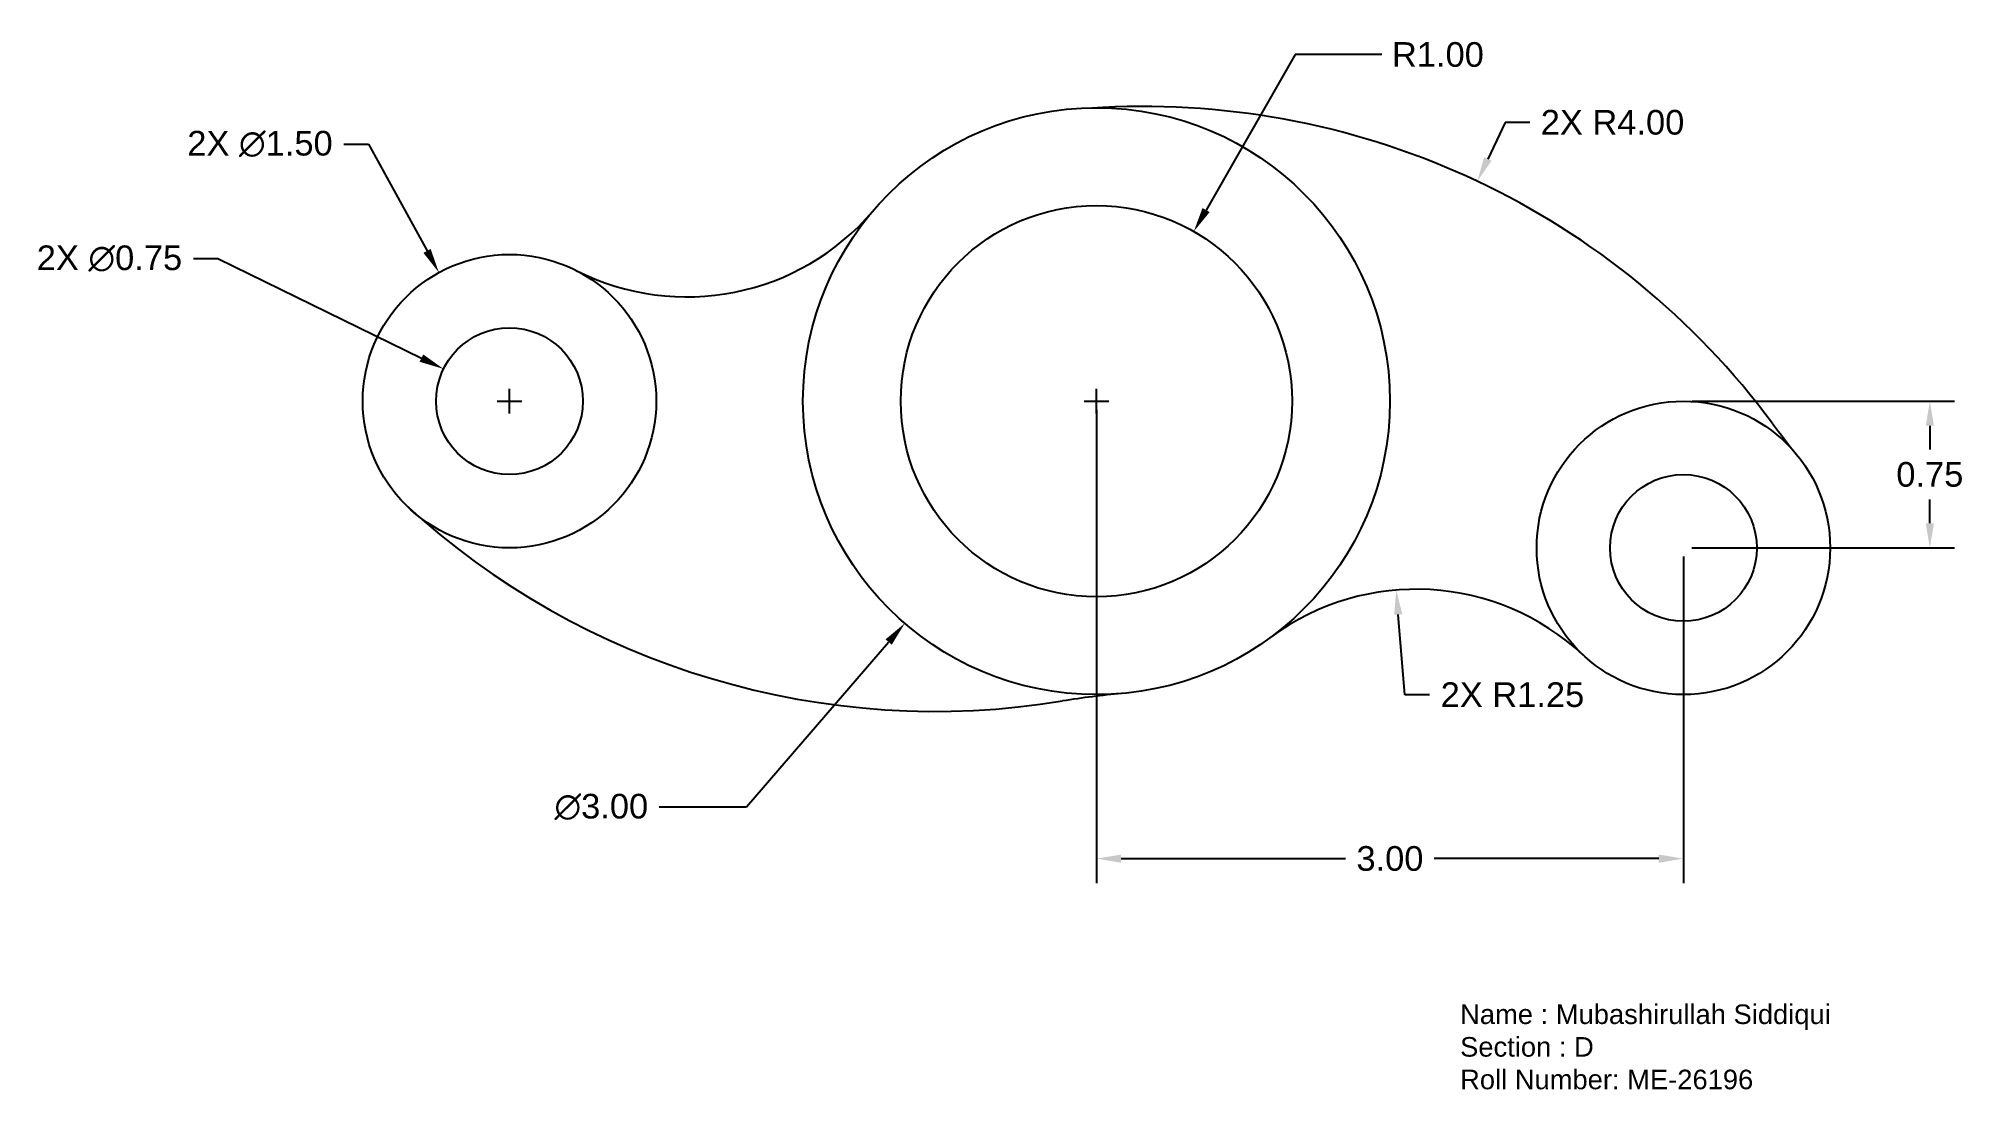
# Model space of a CAD drawing. Header units: millimetres. Extents: x 10.56 to 20.39, y 10.4 to 15.77.
import ezdxf

# ---------------------------------------------------------------- set-up
doc = ezdxf.new("R2010")
doc.units = ezdxf.units.MM
doc.header["$MEASUREMENT"] = 0
doc.linetypes.add('ACAD_ISO08W100', pattern=[36, 24, -3, 6, -3])
doc.layers.get('Defpoints').update_dxf_attribs({"linetype": 'ACAD_ISO08W100'})
doc.styles.get("Standard").update_dxf_attribs({"font": 'arial.ttf'})
doc.dimstyles.get("Standard").update_dxf_attribs({"dimscale": 0.7, "dimtxt": 0.18, "dimasz": 0.18, "dimexe": 0.18, "dimexo": 0.0625, "dimgap": 0.09, "dimtad": 0, "dimtih": 1, "dimtoh": 1, "dimzin": 0, "dimdsep": 46, "dimtxsty": 'Standard', "dimcen": 0.09, "dimadec": 0, "dimazin": 0, "dimtfac": 1, "dimtofl": 0, "dimtmove": 0, "dimatfit": 3, "dimfxl": 1, "dimtolj": 1, "dimtzin": 0, "dimarcsym": 0})

# ---------------------------------------------------------------- blocks, each defined once
blk = doc.blocks.new('*D1')
at = {"color": 0, "lineweight": -2, "transparency": 16777216}
for p, q in [((15.9642, 13.8555), (15.9642, 13.9815)), ((15.9012, 13.9185), (16.0272, 13.9185)), ((14.1748, 11.8441), (14.9022, 12.6873)), ((13.7286, 11.8441), (14.1748, 11.8441))]:
    blk.add_line(p, q, dxfattribs=at)
at = {"color": 0, "lineweight": 100, "transparency": 16777216}
blk.add_solid([(14.8863, 12.701), (14.9181, 12.6736), (14.9845, 12.7827)], dxfattribs=at)
at = {"layer": 'Defpoints', "color": 0, "lineweight": 100, "transparency": 16777216}
for p in [(16.944, 15.0543), (14.9845, 12.7827)]:
    blk.add_point(p, dxfattribs=at)
at = {"color": 0, "transparency": 16777216, "insert": (13.4336, 11.8441), "char_height": 0.126, "attachment_point": 5}
blk.add_mtext('\\A1;∅3.00', dxfattribs=at)
blk = doc.blocks.new('*D2')
at = {"color": 0, "lineweight": -2, "transparency": 16777216}
for p, q in [((16.9801, 15.6898), (16.5244, 14.8953)), ((17.4228, 15.6898), (16.9801, 15.6898)), ((15.9642, 13.8555), (15.9642, 13.9815)), ((15.9012, 13.9185), (16.0272, 13.9185))]:
    blk.add_line(p, q, dxfattribs=at)
at = {"color": 0, "lineweight": 100, "transparency": 16777216}
blk.add_solid([(16.5062, 14.9057), (16.5426, 14.8848), (16.4617, 14.786)], dxfattribs=at)
at = {"layer": 'Defpoints', "color": 0, "lineweight": 100, "transparency": 16777216}
for p in [(16.4617, 14.786), (15.9642, 13.9185)]:
    blk.add_point(p, dxfattribs=at)
at = {"color": 0, "transparency": 16777216, "insert": (17.7095, 15.6898), "char_height": 0.126, "attachment_point": 5}
blk.add_mtext('\\A1;R1.00', dxfattribs=at)
blk = doc.blocks.new('*D3')
at = {"color": 0, "lineweight": -2, "transparency": 16777216}
for p, q in [((18.0527, 15.3433), (17.9645, 15.1564)), ((18.1787, 15.3433), (18.0527, 15.3433))]:
    blk.add_line(p, q, dxfattribs=at)
at = {"color": 0, "lineweight": 100, "transparency": 16777216}
blk.add_solid([(17.9455, 15.1654), (17.9835, 15.1475), (17.9107, 15.0425)], dxfattribs=at)
at = {"layer": 'Defpoints', "color": 0, "lineweight": 100, "transparency": 16777216}
for p in [(17.9107, 15.0425), (16.2037, 11.425)]:
    blk.add_point(p, dxfattribs=at)
at = {"color": 0, "transparency": 16777216, "insert": (18.6019, 15.3433), "char_height": 0.126, "attachment_point": 5}
blk.add_mtext('\\A1;2X R4.00', dxfattribs=at)
blk = doc.blocks.new('*D5')
at = {"color": 0, "lineweight": -2, "transparency": 16777216}
for p, q in [((11.3485, 14.6473), (11.4745, 14.6473)), ((11.4745, 14.6473), (12.5142, 14.1387)), ((12.9642, 13.8555), (12.9642, 13.9815)), ((12.9012, 13.9185), (13.0272, 13.9185))]:
    blk.add_line(p, q, dxfattribs=at)
at = {"color": 0, "lineweight": 100, "transparency": 16777216}
blk.add_solid([(12.5234, 14.1575), (12.505, 14.1198), (12.6274, 14.0833)], dxfattribs=at)
at = {"layer": 'Defpoints', "color": 0, "lineweight": 100, "transparency": 16777216}
for p in [(12.6274, 14.0833), (13.3011, 13.7537)]:
    blk.add_point(p, dxfattribs=at)
at = {"color": 0, "transparency": 16777216, "insert": (10.9197, 14.6473), "char_height": 0.126, "attachment_point": 5}
blk.add_mtext('\\A1;2X ∅0.75', dxfattribs=at)
blk = doc.blocks.new('*D6')
at = {"color": 0, "lineweight": -2, "transparency": 16777216}
for p, q in [((19.008, 13.9185), (20.3496, 13.9185)), ((20.2236, 13.7925), (20.2236, 13.6709)), ((20.2236, 13.2945), (20.2236, 13.4162)), ((19.008, 13.1685), (20.3496, 13.1685))]:
    blk.add_line(p, q, dxfattribs=at)
at = {"color": 0, "lineweight": 100, "transparency": 16777216}
for points in [[(20.2026, 13.7925), (20.2446, 13.7925), (20.2236, 13.9185)], [(20.2026, 13.2945), (20.2446, 13.2945), (20.2236, 13.1685)]]:
    blk.add_solid(points, dxfattribs=at)
at = {"layer": 'Defpoints', "color": 0, "lineweight": 100, "transparency": 16777216}
for p in [(18.9642, 13.9185), (20.2236, 13.9185), (18.9642, 13.1685)]:
    blk.add_point(p, dxfattribs=at)
at = {"color": 0, "transparency": 16777216, "insert": (20.2236, 13.5435), "char_height": 0.126, "attachment_point": 5}
blk.add_mtext('\\A1;0.75', dxfattribs=at)
blk = doc.blocks.new('*D7')
at = {"color": 0, "lineweight": -2, "transparency": 16777216}
for p, q in [((15.9642, 13.8748), (15.9642, 11.4541)), ((18.9642, 13.1248), (18.9642, 11.4541)), ((16.0902, 11.5801), (17.2379, 11.5801)), ((18.8382, 11.5801), (17.6906, 11.5801))]:
    blk.add_line(p, q, dxfattribs=at)
at = {"color": 0, "lineweight": 100, "transparency": 16777216}
for points in [[(16.0902, 11.6011), (16.0902, 11.5591), (15.9642, 11.5801)], [(18.8382, 11.6011), (18.8382, 11.5591), (18.9642, 11.5801)]]:
    blk.add_solid(points, dxfattribs=at)
at = {"layer": 'Defpoints', "color": 0, "lineweight": 100, "transparency": 16777216}
for p in [(15.9642, 13.9185), (18.9642, 13.1685), (18.9642, 11.5801)]:
    blk.add_point(p, dxfattribs=at)
at = {"color": 0, "transparency": 16777216, "insert": (17.4642, 11.5801), "char_height": 0.126, "attachment_point": 5}
blk.add_mtext('\\A1;3.00', dxfattribs=at)
blk = doc.blocks.new('*D9')
at = {"color": 0, "lineweight": -2, "transparency": 16777216}
for p, q in [((12.1172, 15.233), (12.2432, 15.233)), ((12.2432, 15.233), (12.5429, 14.6866)), ((12.9642, 13.8555), (12.9642, 13.9815)), ((12.9012, 13.9185), (13.0272, 13.9185))]:
    blk.add_line(p, q, dxfattribs=at)
at = {"color": 0, "lineweight": 100, "transparency": 16777216}
blk.add_solid([(12.5613, 14.6967), (12.5245, 14.6765), (12.6035, 14.5761)], dxfattribs=at)
at = {"layer": 'Defpoints', "color": 0, "lineweight": 100, "transparency": 16777216}
for p in [(12.6035, 14.5761), (13.325, 13.261)]:
    blk.add_point(p, dxfattribs=at)
at = {"color": 0, "transparency": 16777216, "insert": (11.6891, 15.233), "char_height": 0.126, "attachment_point": 5}
blk.add_mtext('\\A1;2X ∅1.50', dxfattribs=at)
blk = doc.blocks.new('*D15')
at = {"color": 0, "lineweight": -2, "transparency": 16777216}
for p, q in [((17.5404, 12.4175), (17.5067, 12.8273)), ((17.6664, 12.4175), (17.5404, 12.4175))]:
    blk.add_line(p, q, dxfattribs=at)
at = {"color": 0, "lineweight": 100, "transparency": 16777216}
blk.add_solid([(17.5276, 12.829), (17.4858, 12.8256), (17.4964, 12.9529)], dxfattribs=at)
at = {"layer": 'Defpoints', "color": 0, "lineweight": 100, "transparency": 16777216}
for p in [(17.4964, 12.9529), (17.5989, 11.7071)]:
    blk.add_point(p, dxfattribs=at)
at = {"color": 0, "transparency": 16777216, "insert": (18.0903, 12.4175), "char_height": 0.126, "attachment_point": 5}
blk.add_mtext('\\A1;2X R1.25', dxfattribs=at)

msp = doc.modelspace()

# ---------------------------------------------------------------- linework, layer by layer
for centre, radius in [((15.9642, 13.9185), 1.5), ((15.9642, 13.9185), 1), ((12.9642, 13.9185), 0.75), ((12.9642, 13.9185), 0.375), ((18.9642, 13.1685), 0.75), ((18.9642, 13.1685), 0.375)]:
    msp.add_circle(centre, radius)
for centre, radius, start, end in [((15.877, 19.4178), 4, 270.9094, 271.71211), ((15.877, 19.4178), 4, 270.9094, 271.71211), ((16.2037, 11.425), 4, 36.50676, 92.97047), ((13.8705, 15.7014), 1.25, 243.05564, 319.58456), ((22.634, 16.1843), 4, 216.50676, 219.4131), ((22.634, 16.1843), 4, 216.50676, 219.4131), ((15.1411, 16.3329), 4, 227.40683, 279.3516), ((17.5989, 11.7071), 1.25, 46.94662, 126.47093), ((16.441, 8.4392), 4, 94.97288, 99.3516)]:
    msp.add_arc(centre, radius, start, end)

# ---------------------------------------------------------------- texts
at = {"linetype": 'ACAD_ISO08W100', "lineweight": 100, "insert": (17.8228, 10.8346), "char_height": 0.1, "attachment_point": 1}
msp.add_mtext_dynamic_manual_height_columns('Name : Mubashirullah Siddiqui\\PSection : D\\PRoll Number: ME-26196', width=3.283062, gutter_width=1, heights=[0], dxfattribs=at)

# ---------------------------------------------------------------- dimensions: what is measured, and where the dimension line sits
dim = msp.add_radius_dim(center=(15.9642, 13.9185), mpoint=(16.4617, 14.786), dimstyle='Standard')
dim.commit()
dim.dimension.update_dxf_attribs({"geometry": '*D2', "text_midpoint": (17.7095, 15.6898), "dimtype": 164})
dim = msp.add_radius_dim(center=(16.2037, 11.425), mpoint=(17.9107, 15.0425), text='2X <>', dimstyle='Standard', override={"dimcen": 0})
dim.commit()
dim.dimension.update_dxf_attribs({"geometry": '*D3', "text_midpoint": (18.6019, 15.3433), "dimtype": 164})
for p1, p2, picture, middle in [((13.325, 13.261), (12.6035, 14.5761), '*D9', (11.6891, 15.233)), ((13.3011, 13.7537), (12.6274, 14.0833), '*D5', (10.9197, 14.6473))]:
    dim = msp.add_diameter_dim_2p(p1=p1, p2=p2, text='2X <>', dimstyle='Standard')
    dim.commit()
    dim.dimension.update_dxf_attribs({"geometry": picture, "text_midpoint": middle, "dimtype": 163})
dim = msp.add_diameter_dim_2p(p1=(16.944, 15.0543), p2=(14.9845, 12.7827), dimstyle='Standard')
dim.commit()
dim.dimension.update_dxf_attribs({"geometry": '*D1', "text_midpoint": (13.4336, 11.8441), "dimtype": 163})
dim = msp.add_linear_dim(base=(18.9642, 11.5801), p1=(15.9642, 13.9185), p2=(18.9642, 13.1685), dimstyle='Standard')
dim.commit()
dim.dimension.update_dxf_attribs({"geometry": '*D7', "text_midpoint": (17.4642, 11.5801), "dimtype": 160})
dim = msp.add_linear_dim(base=(20.2236, 13.9185), p1=(18.9642, 13.1685), p2=(18.9642, 13.9185), angle=90, dimstyle='Standard')
dim.commit()
dim.dimension.update_dxf_attribs({"geometry": '*D6', "text_midpoint": (20.2236, 13.5435)})
dim = msp.add_radius_dim(center=(17.5989, 11.7071), mpoint=(17.4964, 12.9529), text='2X <>', dimstyle='Standard')
dim.commit()
dim.dimension.update_dxf_attribs({"geometry": '*D15', "text_midpoint": (18.0903, 12.4175), "dimtype": 164})

doc.saveas('drawing.dxf')
